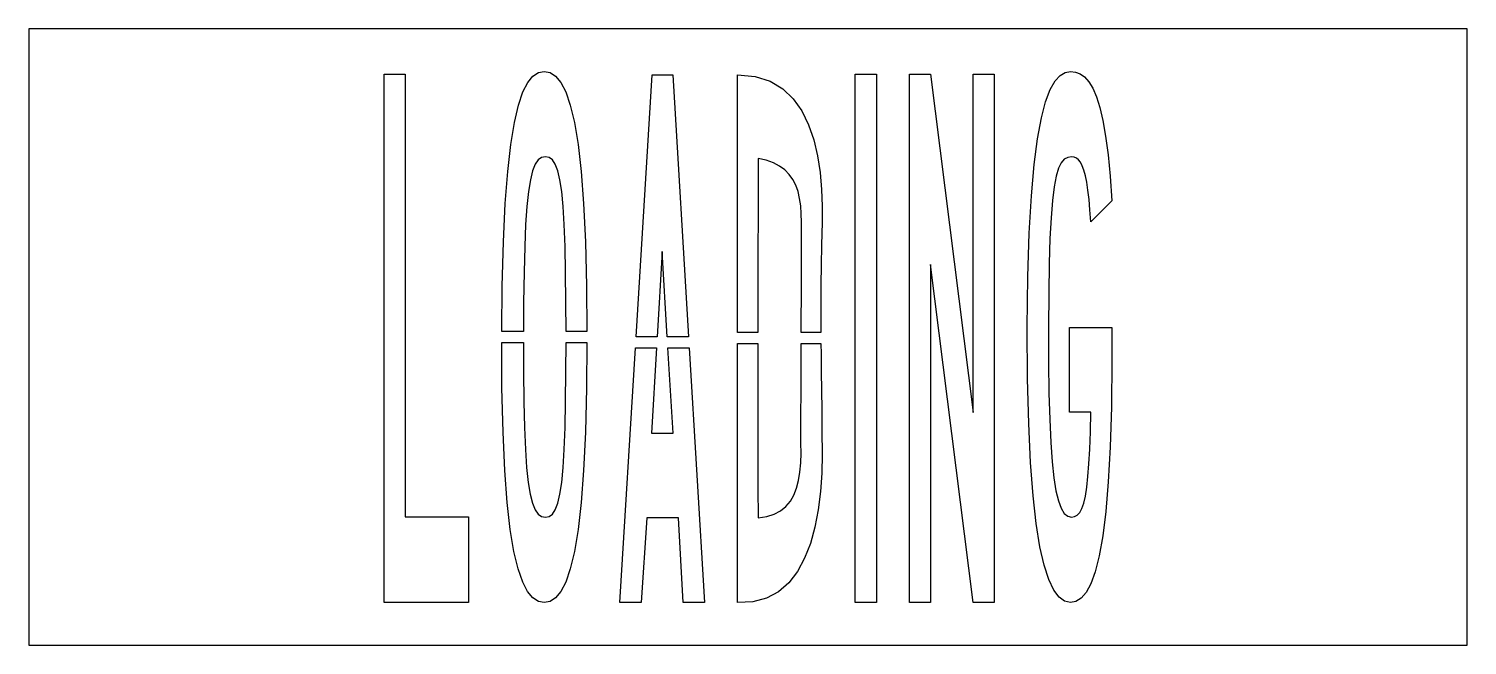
# Model space of a CAD drawing. Extents: x 0 to 98, y 0 to 42.
import ezdxf

# ---------------------------------------------------------------- set-up
doc = ezdxf.new("R2010")
doc.units = 0
doc.layers.add('CUT', color=7, linetype='Continuous')
doc.layers.add('OUTSIDE', color=1, linetype='Continuous')

msp = doc.modelspace()

# ---------------------------------------------------------------- linework, layer by layer
at = {"layer": 'CUT'}
for points in [[(24.2032, 2.9172), (24.2032, 38.9028), (25.6432, 38.9028), (25.6432, 8.7384), (29.9668, 8.7384), (29.9668, 2.9172)], [(37.6276, 32.2824), (37.7968, 30.0864), (37.9192, 27.4908), (37.9984, 24.474), (38.0209, 21.376), (36.6041, 21.376), (36.598, 23.358), (36.5764, 25.4064), (36.5368, 27.1668), (36.4792, 28.6572), (36.4036, 29.8992), (36.3064, 30.9144), (36.184, 31.7172), (36.04, 32.3292), (35.8708, 32.772), (35.6728, 33.0636), (35.4496, 33.2256), (35.194, 33.2724), (34.9348, 33.2256), (34.708, 33.0636), (34.5028, 32.772), (34.3264, 32.3292), (34.1752, 31.7172), (34.0456, 30.9144), (33.9376, 29.8992), (33.8512, 28.6572), (33.7864, 27.1668), (33.7396, 25.4064), (33.7108, 23.358), (33.6987, 21.376), (32.2203, 21.376), (32.2492, 24.474), (32.332, 27.4908), (32.458, 30.0864), (32.6308, 32.2824), (32.836, 34.1148), (33.0808, 35.6052), (33.358, 36.7896), (33.664, 37.6932), (33.9952, 38.3448), (34.3516, 38.7732), (34.7296, 39.0108), (35.122, 39.0828), (35.5144, 39.0108), (35.8924, 38.7732), (36.2488, 38.3448), (36.5836, 37.6932), (36.8932, 36.7896), (37.1704, 35.6052), (37.4188, 34.1148)], [(42.4624, 38.8632), (43.87, 38.8632), (44.9463, 21.0106), (43.5019, 21.0106), (43.1536, 26.832), (42.8138, 21.0106), (41.3753, 21.0106)], [(53.7448, 33.3444), (53.914, 32.2104), (54.0148, 31.0584), (54.0544, 29.9172), (54.0472, 28.812), (54.0112, 27.282), (53.986, 25.8816), (53.9716, 24.5784), (53.9644, 23.3472), (53.9644, 22.1628), (53.9671, 21.3004), (52.6271, 21.3004), (52.6288, 22.1448), (52.636, 23.8584), (52.6396, 25.464), (52.6432, 26.8788), (52.6468, 28.0236), (52.6468, 28.8192), (52.6324, 29.3988), (52.5928, 29.9388), (52.5172, 30.4428), (52.4092, 30.9108), (52.258, 31.3392), (52.06, 31.728), (51.8116, 32.0736), (51.5128, 32.3796), (51.1528, 32.646), (50.7352, 32.8656), (50.2456, 33.0384), (49.6876, 33.1716), (49.6876, 31.1304), (49.684, 29.0892), (49.6804, 27.048), (49.6768, 25.0068), (49.6732, 22.9656), (49.6703, 21.3004), (48.2872, 21.3004), (48.2872, 23.8836), (48.2872, 26.8788), (48.2872, 29.874), (48.2872, 32.8692), (48.2872, 35.8644), (48.2872, 38.8596), (49.4788, 38.7516), (50.5012, 38.424), (51.3652, 37.9056), (52.0852, 37.2252), (52.6684, 36.4044), (53.1328, 35.4648), (53.4856, 34.4388)], [(56.3044, 38.9172), (57.7444, 38.9172), (57.7444, 2.9172), (56.3044, 2.9172)], [(65.7796, 38.9136), (65.7796, 2.9172), (64.336, 2.9172), (61.4416, 25.9428), (61.4416, 2.9172), (59.9944, 2.9172), (59.9944, 38.9136), (61.4416, 38.9136), (64.336, 15.8592), (64.336, 38.9136)], [(73.7968, 19.416), (73.7536, 16.248), (73.6672, 13.494), (73.5376, 11.1252), (73.3684, 9.12), (73.1668, 7.4496), (72.9292, 6.0888), (72.6628, 5.0088), (72.3676, 4.1844), (72.0472, 3.5904), (71.7052, 3.198), (71.3452, 2.982), (70.9672, 2.9172), (70.5712, 3.0036), (70.1932, 3.2736), (69.8296, 3.756), (69.4876, 4.4724), (69.1708, 5.4516), (68.8864, 6.7116), (68.6344, 8.2848), (68.422, 10.1892), (68.2492, 12.4536), (68.1232, 15.0996), (68.0512, 18.1524), (68.0296, 21.6372), (68.0692, 25.0968), (68.1628, 28.0812), (68.3068, 30.6228), (68.494, 32.754), (68.7244, 34.5108), (68.9872, 35.9256), (69.2788, 37.0308), (69.592, 37.8588), (69.9232, 38.4456), (70.2652, 38.8236), (70.6144, 39.0252), (70.9672, 39.0828), (71.3092, 39.0468), (71.6296, 38.9316), (71.9356, 38.7156), (72.2236, 38.3952), (72.49, 37.9524), (72.7384, 37.3692), (72.9652, 36.642), (73.174, 35.7492), (73.3612, 34.68), (73.5268, 33.42), (73.6708, 31.9584), (73.7932, 30.2772), (72.3496, 28.8372), (72.2992, 29.658), (72.2344, 30.378), (72.1624, 31.0044), (72.0832, 31.5408), (71.9896, 31.9908), (71.8888, 32.3652), (71.7772, 32.6676), (71.6512, 32.9016), (71.518, 33.0708), (71.3704, 33.1896), (71.212, 33.2544), (71.0392, 33.2724), (70.78, 33.2364), (70.5496, 33.1104), (70.3408, 32.8728), (70.1536, 32.4948), (69.9952, 31.9584), (69.8548, 31.2312), (69.7396, 30.2988), (69.646, 29.1288), (69.574, 27.7032), (69.52, 25.9968), (69.484, 23.9808), (69.4696, 21.6372), (69.4768, 19.2684), (69.502, 17.184), (69.5524, 15.3732), (69.6244, 13.8144), (69.7216, 12.4968), (69.8404, 11.406), (69.9808, 10.524), (70.1464, 9.8364), (70.3336, 9.3288), (70.546, 8.9832), (70.78, 8.7888), (71.0392, 8.7276), (71.2444, 8.76), (71.4316, 8.8608), (71.5972, 9.0408), (71.7448, 9.3144), (71.8744, 9.6816), (71.986, 10.1604), (72.0832, 10.7616), (72.1624, 11.4852), (72.2308, 12.3528), (72.2812, 13.3644), (72.3244, 14.538), (72.3496, 15.8772), (70.9096, 15.8772), (70.9096, 21.6372), (73.7932, 21.6372)], [(37.6276, 9.7176), (37.4188, 7.8852), (37.1704, 6.3948), (36.8932, 5.2104), (36.5836, 4.3068), (36.2488, 3.6552), (35.8924, 3.2268), (35.5144, 2.9892), (35.122, 2.9172), (34.726, 2.9892), (34.348, 3.2268), (33.988, 3.6552), (33.6496, 4.3068), (33.3364, 5.2104), (33.0556, 6.3948), (32.8072, 7.8852), (32.5984, 9.7176), (32.4328, 11.9136), (32.3104, 14.5092), (32.2348, 17.526), (32.2187, 20.624), (33.697, 20.624), (33.7, 18.642), (33.7252, 16.5936), (33.7684, 14.8332), (33.8332, 13.3428), (33.9196, 12.1008), (34.0276, 11.0856), (34.1608, 10.2828), (34.3156, 9.6708), (34.4992, 9.228), (34.7044, 8.9364), (34.9348, 8.778), (35.194, 8.7276), (35.4496, 8.778), (35.6728, 8.9364), (35.8708, 9.228), (36.04, 9.6708), (36.184, 10.2828), (36.3064, 11.0856), (36.4036, 12.1008), (36.4792, 13.3428), (36.5368, 14.8332), (36.5764, 16.5936), (36.598, 18.642), (36.6041, 20.624), (38.0209, 20.624), (37.9984, 17.526), (37.9192, 14.5092), (37.7968, 11.9136)], [(41.7136, 2.9172), (40.2736, 2.9172), (41.3295, 20.2586), (42.7698, 20.2586), (42.43, 14.4372), (43.8952, 14.4372), (43.5469, 20.2586), (44.9917, 20.2586), (46.0372, 2.9172), (44.5936, 2.9172), (44.2552, 8.6772), (42.106, 8.6772)], [(54.022, 16.0392), (54.0364, 14.592), (54.0472, 13.008), (54.0256, 11.73), (53.9428, 10.4628), (53.788, 9.228), (53.5612, 8.0472), (53.2516, 6.9384), (52.852, 5.9232), (52.3624, 5.0232), (51.772, 4.2528), (51.0736, 3.6372), (50.2672, 3.198), (49.3384, 2.9496), (48.2872, 2.9172), (48.2872, 5.9124), (48.2872, 8.9076), (48.2872, 11.9028), (48.2872, 14.898), (48.2872, 17.8932), (48.2872, 20.5484), (49.6689, 20.5484), (49.666, 18.8832), (49.666, 16.842), (49.666, 14.8008), (49.6696, 12.7596), (49.6768, 10.7184), (49.6876, 8.6772), (50.278, 8.7672), (50.7892, 8.9292), (51.2212, 9.1596), (51.5884, 9.4548), (51.8872, 9.8148), (52.1248, 10.2324), (52.312, 10.704), (52.4488, 11.2296), (52.5388, 11.802), (52.5928, 12.4176), (52.6144, 13.0764), (52.6036, 13.7676), (52.6036, 14.0196), (52.6072, 14.718), (52.6108, 15.7872), (52.6144, 17.1408), (52.6216, 18.7068), (52.6252, 20.4024), (52.6255, 20.5484), (53.9722, 20.5484), (53.9788, 19.83), (53.9932, 18.6312), (54.0076, 17.3784)]]:
    msp.add_lwpolyline(points, close=True, dxfattribs=at)
at = {"layer": 'OUTSIDE'}
msp.add_lwpolyline([(0, 0), (98, 0), (98, 42), (0, 42)], close=True, dxfattribs=at)

doc.saveas('drawing.dxf')
